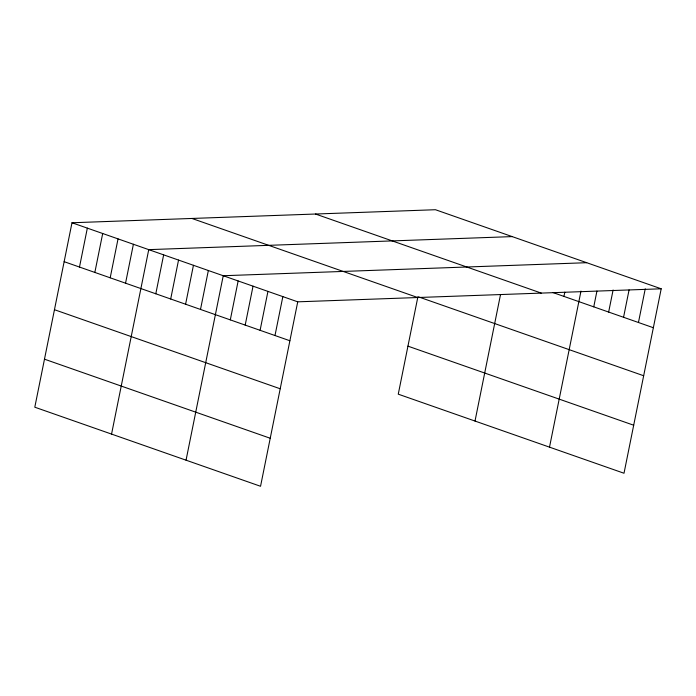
<?xml version="1.0" encoding="UTF-8"?>
<svg xmlns="http://www.w3.org/2000/svg" width="696" height="696" viewBox="0 0 696 696"><rect width="100%" height="100%" fill="white"/><g stroke="black" fill="none" stroke-linecap="round" stroke-linejoin="round"><path stroke-width="1.04" d="M661.2 288.796L435.452 209.722L71.992 222.755L34.8 407.204L260.548 486.278L297.74 301.829L661.2 288.796L624.008 473.245L398.26 394.171L417.922 296.67L643.669 375.744M79.492 267.055L87.339 228.131M94.847 272.432L102.695 233.508M110.194 277.808L118.042 238.885M125.55 283.185L133.397 244.261M111.551 434.087L148.744 249.638L512.204 236.605M155.8 293.782L163.647 254.858M170.694 299.002L178.541 260.078M185.597 304.213L193.445 265.298M200.5 309.433L208.348 270.518M186.049 460.187L223.242 275.729L586.702 262.705M230.298 319.873L238.145 280.949M245.192 325.093L253.04 286.169M260.095 330.313L267.943 291.389M274.99 335.533L282.846 296.609M475.011 421.054L500.528 294.538M563.951 296.409L564.804 292.198M549.509 447.154L580.977 291.102M593.758 306.84L596.933 291.067M608.652 312.06L613.106 289.971M623.555 317.28L629.071 289.928M638.45 322.5L645.244 288.84M553.033 292.581L653.353 327.72M315.505 214.02L541.262 293.094M191.931 218.457L417.687 297.523M71.992 222.755L297.74 301.829M407.943 346.147L633.691 425.221M64.145 261.679L289.893 340.753M54.462 309.703L280.21 388.777M44.483 359.18L270.231 438.254"/></g></svg>
